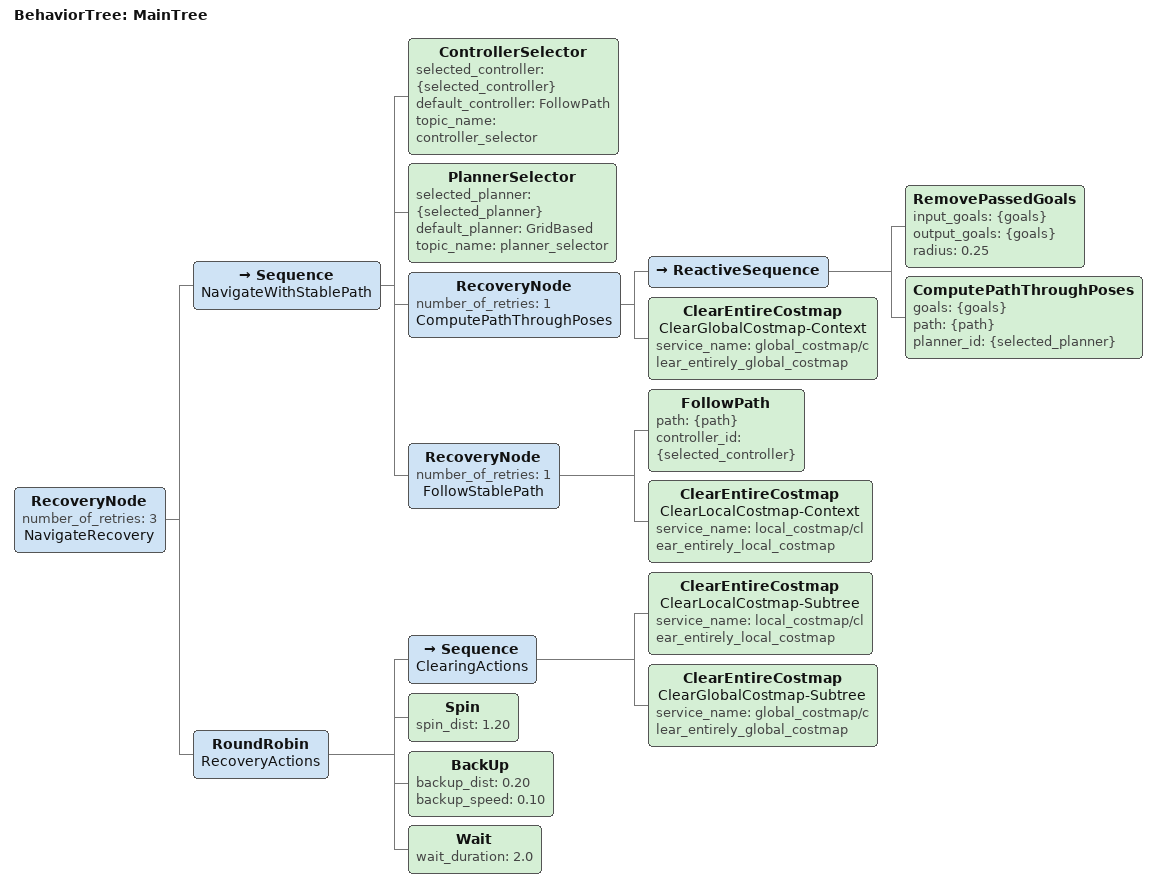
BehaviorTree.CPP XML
<root BTCPP_format="4" main_tree_to_execute="MainTree">
  <BehaviorTree ID="MainTree">
    <RecoveryNode number_of_retries="3" name="NavigateRecovery">
      <Sequence name="NavigateWithStablePath">
        <ControllerSelector selected_controller="{selected_controller}" default_controller="FollowPath" topic_name="controller_selector"/>
        <PlannerSelector selected_planner="{selected_planner}" default_planner="GridBased" topic_name="planner_selector"/>
        <RecoveryNode number_of_retries="1" name="ComputePathThroughPoses">
          <ReactiveSequence>
            <!-- Each action contains one auditable inspection task. Do not
                 prune it until the robot is inside the configured goal area. -->
            <RemovePassedGoals input_goals="{goals}" output_goals="{goals}" radius="0.25"/>
            <ComputePathThroughPoses goals="{goals}" path="{path}" planner_id="{selected_planner}"/>
          </ReactiveSequence>
          <ClearEntireCostmap name="ClearGlobalCostmap-Context" service_name="global_costmap/clear_entirely_global_costmap"/>
        </RecoveryNode>
        <RecoveryNode number_of_retries="1" name="FollowStablePath">
          <FollowPath path="{path}" controller_id="{selected_controller}"/>
          <ClearEntireCostmap name="ClearLocalCostmap-Context" service_name="local_costmap/clear_entirely_local_costmap"/>
        </RecoveryNode>
      </Sequence>
      <RoundRobin name="RecoveryActions">
        <Sequence name="ClearingActions">
          <ClearEntireCostmap name="ClearLocalCostmap-Subtree" service_name="local_costmap/clear_entirely_local_costmap"/>
          <ClearEntireCostmap name="ClearGlobalCostmap-Subtree" service_name="global_costmap/clear_entirely_global_costmap"/>
        </Sequence>
        <Spin spin_dist="1.20"/>
        <BackUp backup_dist="0.20" backup_speed="0.10"/>
        <Wait wait_duration="2.0"/>
      </RoundRobin>
    </RecoveryNode>
  </BehaviorTree>
</root>
